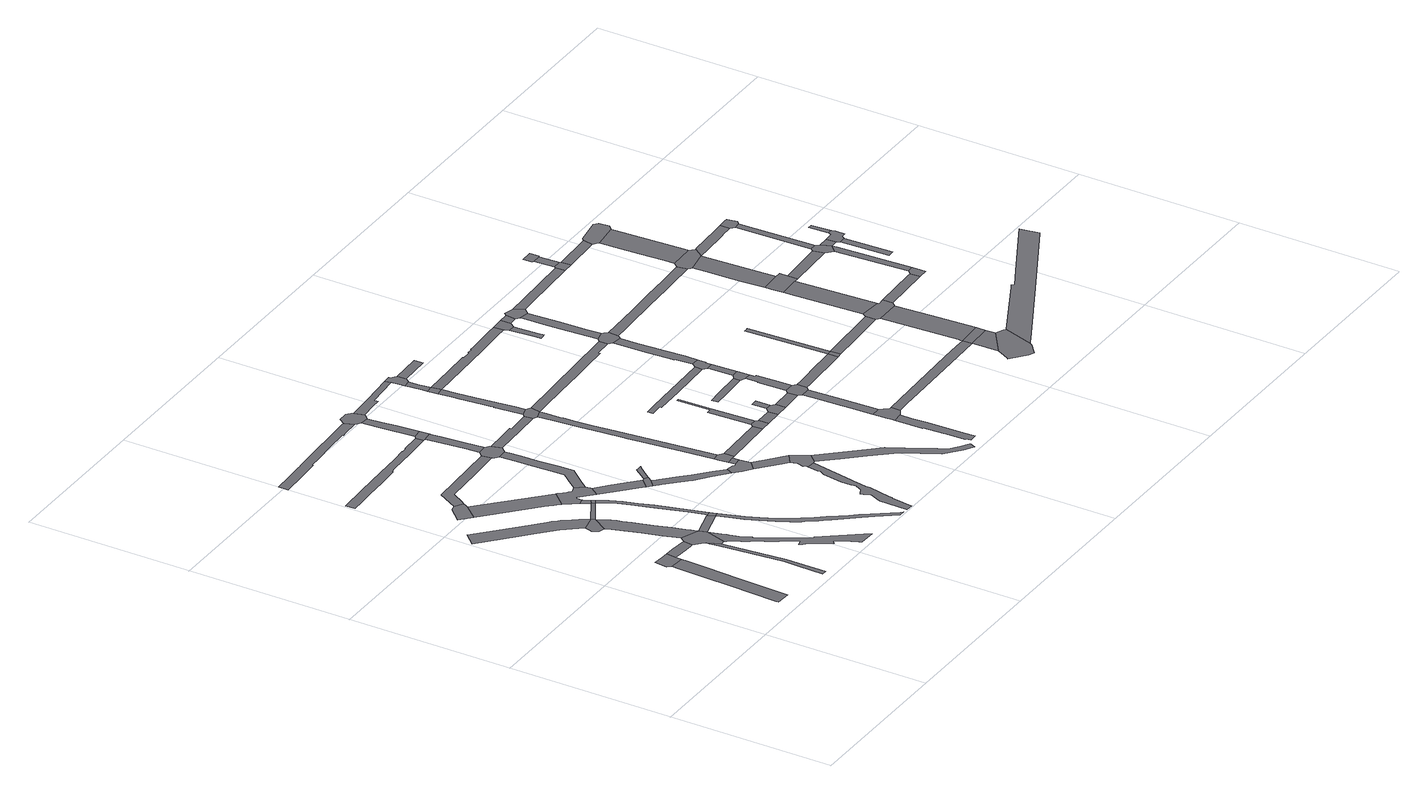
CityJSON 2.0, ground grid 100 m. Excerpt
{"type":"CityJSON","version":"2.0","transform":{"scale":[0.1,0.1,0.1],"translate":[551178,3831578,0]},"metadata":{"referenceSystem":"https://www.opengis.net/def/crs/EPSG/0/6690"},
"CityObjects":{
"road1":{"type":"Road","attributes":{"RoadStructureAttribute.sectionType":"1"},"geometry":[{"type":"MultiSurface","lod":"1","boundaries":[[[0,1,2,3,4,5,6,7,8,9,10,11,12,13,14]]]}]},
"road2":{"type":"Road","geometry":[{"type":"MultiSurface","lod":"1","boundaries":[[[15,16,17,18,0,14,19,20]]]}]},
"road3":{"type":"Road","attributes":{"RoadStructureAttribute.sectionType":"1"},"geometry":[{"type":"MultiSurface","lod":"1","boundaries":[[[21,22,23,24,25,26,27,28,29,30,31,32,33,34,35,36,37,38,39]]]}]},
"road4":{"type":"Road","attributes":{"RoadStructureAttribute.sectionType":"1"},"geometry":[{"type":"MultiSurface","lod":"1","boundaries":[[[40,20,19,41,42,43,44,45,46,47]]]}]},
"road5":{"type":"Road","attributes":{"RoadStructureAttribute.sectionType":"1"},"geometry":[{"type":"MultiSurface","lod":"1","boundaries":[[[48,49,50,51,52,53,54,55,56,57]]]}]},
"road6":{"type":"Road","geometry":[{"type":"MultiSurface","lod":"1","boundaries":[[[58,59,60,61,62,63,64,65,66]]]}]},
"road7":{"type":"Road","geometry":[{"type":"MultiSurface","lod":"1","boundaries":[[[39,38,67,68,69,70,71,72,73]]]}]},
"road8":{"type":"Road","geometry":[{"type":"MultiSurface","lod":"1","boundaries":[[[74,75,47,46,76,77,48,57,78,79,80,81]]]}]},
"road9":{"type":"Road","attributes":{"RoadStructureAttribute.sectionType":"1"},"geometry":[{"type":"MultiSurface","lod":"1","boundaries":[[[82,83,84,85,86,87,88,89,90,91,73,72,92,93,94,95,96,74,81]]]}]},
"road10":{"type":"Road","attributes":{"RoadStructureAttribute.sectionType":"1"},"geometry":[{"type":"MultiSurface","lod":"1","boundaries":[[[64,63,97,98,99,100,101,102]]]}]},
"road11":{"type":"Road","attributes":{"RoadStructureAttribute.sectionType":"7"},"geometry":[{"type":"MultiSurface","lod":"1","boundaries":[[[103,39,73,104]]]}]},
"road12":{"type":"Road","attributes":{"RoadStructureAttribute.sectionType":"1"},"geometry":[{"type":"MultiSurface","lod":"1","boundaries":[[[105,106,107,108,109,110,111,112,113,114,115,116,117,118,119,120,121,122,123,124,125,126,127,80,79,128,129,130,131,132,133,134,135,136,137,138,139,140,141,142,143,144,145,146,147,148]]]}]},
"road13":{"type":"Road","attributes":{"RoadStructureAttribute.sectionType":"7"},"geometry":[{"type":"MultiSurface","lod":"1","boundaries":[[[149,150,81,80,151,152]]]}]},
"road14":{"type":"Road","attributes":{"RoadStructureAttribute.sectionType":"1"},"geometry":[{"type":"MultiSurface","lod":"1","boundaries":[[[153,154,155,103,156]]]}]},
"road15":{"type":"Road","geometry":[{"type":"MultiSurface","lod":"1","boundaries":[[[156,103,104,157,158]]]}]},
"road16":{"type":"Road","attributes":{"RoadStructureAttribute.sectionType":"1"},"geometry":[{"type":"MultiSurface","lod":"1","boundaries":[[[159,160,161,162,163,164,165,158,157,166,167,168,169,170,171,172,173,174,175]]]}]},
"road17":{"type":"Road","attributes":{"RoadStructureAttribute.sectionType":"1"},"geometry":[{"type":"MultiSurface","lod":"1","boundaries":[[[176,177,178,179,180,181,182,183,184,185,186,187,188,189,190,191,192,193,194,195]]]}]},
"road18":{"type":"Road","geometry":[{"type":"MultiSurface","lod":"1","boundaries":[[[196,197,175,174,149,152,198]]]}]},
"road19":{"type":"Road","geometry":[{"type":"MultiSurface","lod":"1","boundaries":[[[199,200,201,202,203,204,205,102,101,206,207,154,153,208,209,210,211,212,213,214,215,216,217,218]]]}]},
"road20":{"type":"Road","attributes":{"RoadStructureAttribute.sectionType":"1"},"geometry":[{"type":"MultiSurface","lod":"1","boundaries":[[[219,220,221,222,58,66,223,224,225,226,227,228,229,230]]]}]},
"road21":{"type":"Road","attributes":{"RoadStructureAttribute.sectionType":"1"},"geometry":[{"type":"MultiSurface","lod":"1","boundaries":[[[231,232,233,234,235,236,237,238,239,240,241,242,243,244,245,246,247,248,249,250,251,252,253]]]}]},
"road22":{"type":"Road","attributes":{"RoadStructureAttribute.sectionType":"1"},"geometry":[{"type":"MultiSurface","lod":"1","boundaries":[[[254,255,256,257,258,259,260,261,262,263,264,265,266,267,268,269,270,198,152,271,272,273,274,275,276,277,278,279,280,281,282,283,284,285,286]]]}]},
"road23":{"type":"Road","attributes":{"RoadStructureAttribute.sectionType":"1"},"geometry":[{"type":"MultiSurface","lod":"1","boundaries":[[[287,288,289,214,213,290,291,292,293,294]]]}]},
"road24":{"type":"Road","attributes":{"RoadStructureAttribute.sectionType":"1"},"geometry":[{"type":"MultiSurface","lod":"1","boundaries":[[[295,296,297,298,299,300,301,302,303,304,305,306,307,308,309,218,217]]]}]},
"road25":{"type":"Road","geometry":[{"type":"MultiSurface","lod":"1","boundaries":[[[310,311,294,293,312,313,314,315,316]]]}]},
"road26":{"type":"Road","geometry":[{"type":"MultiSurface","lod":"1","boundaries":[[[317,318,319,320,321,322,310,316]]]}]},
"road27":{"type":"Road","attributes":{"RoadStructureAttribute.sectionType":"1"},"geometry":[{"type":"MultiSurface","lod":"1","boundaries":[[[323,324,325,326,327,313,312,328,329,330,331,332,333,334,335]]]}]},
"road28":{"type":"Road","geometry":[{"type":"MultiSurface","lod":"1","boundaries":[[[336,337,338,339,340,341,219,230,342,343,302,301,344,345,346,347]]]}]},
"road29":{"type":"Road","attributes":{"RoadStructureAttribute.sectionType":"1"},"geometry":[{"type":"MultiSurface","lod":"1","boundaries":[[[348,349,350,351,352,353,354,355,356,357,339,338]]]}]},
"road30":{"type":"Road","geometry":[{"type":"MultiSurface","lod":"1","boundaries":[[[358,359,176,195,353,352]]]}]},
"road31":{"type":"Road","attributes":{"RoadStructureAttribute.sectionType":"1"},"geometry":[{"type":"MultiSurface","lod":"1","boundaries":[[[360,361,362,359,358,363,364,365]]]}]},
"road32":{"type":"Road","attributes":{"RoadStructureAttribute.sectionType":"1"},"geometry":[{"type":"MultiSurface","lod":"1","boundaries":[[[366,367,368,369,370,371,372,373,374,375,376,377,378,379,380,381,382,383,384,385,386,387,388,389,390,391,392,393,394,395,396]]]}]},
"road33":{"type":"Road","geometry":[{"type":"MultiSurface","lod":"1","boundaries":[[[397,398,399,400,231,253,360,365,401,402,403,404]]]}]},
"road34":{"type":"Road","geometry":[{"type":"MultiSurface","lod":"1","boundaries":[[[405,406,407,408,335,334,409,410,411,412,413]]]}]},
"road35":{"type":"Road","attributes":{"RoadStructureAttribute.sectionType":"1"},"geometry":[{"type":"MultiSurface","lod":"1","boundaries":[[[414,415,413,412]]]}]},
"road36":{"type":"Road","attributes":{"RoadStructureAttribute.sectionType":"1"},"geometry":[{"type":"MultiSurface","lod":"1","boundaries":[[[416,417,418,419,420,347,346,421,422,423,424]]]}]},
"road37":{"type":"Road","geometry":[{"type":"MultiSurface","lod":"1","boundaries":[[[425,426,427,415,414,428,429]]]}]},
"road38":{"type":"Road","attributes":{"RoadStructureAttribute.sectionType":"1"},"geometry":[{"type":"MultiSurface","lod":"1","boundaries":[[[430,431,411,410,432,433,434]]]}]},
"road39":{"type":"Road","geometry":[{"type":"MultiSurface","lod":"1","boundaries":[[[435,434,433,436,437,438,366,396,439,440]]]}]},
"road40":{"type":"Road","attributes":{"RoadStructureAttribute.sectionType":"1"},"geometry":[{"type":"MultiSurface","lod":"1","boundaries":[[[441,442,443,444,445,446,447,448,449,450,451,452,453,454,455,456,457,458,459,426,425]]]}]},
"road41":{"type":"Road","attributes":{"RoadStructureAttribute.sectionType":"1"},"geometry":[{"type":"MultiSurface","lod":"1","boundaries":[[[460,461,462,404,403,463,464,465,466,467]]]}]},
"road42":{"type":"Road","attributes":{"RoadStructureAttribute.sectionType":"1"},"geometry":[{"type":"MultiSurface","lod":"1","boundaries":[[[468,429,428,469,470]]]}]},
"road43":{"type":"Road","geometry":[{"type":"MultiSurface","lod":"1","boundaries":[[[471,472,424,423,451,450,473]]]}]},
"road44":{"type":"Road","attributes":{"RoadStructureAttribute.sectionType":"1"},"geometry":[{"type":"MultiSurface","lod":"1","boundaries":[[[474,475,476,477,478,479,480,481,482,483,484,485,486,487,472,471]]]}]},
"road45":{"type":"Road","attributes":{"RoadStructureAttribute.sectionType":"1"},"geometry":[{"type":"MultiSurface","lod":"1","boundaries":[[[488,489,490,491,492,493,494,495,496,440,439,497,498,499,500,501,502,503,504,505]]]}]},
"road46":{"type":"Road","geometry":[{"type":"MultiSurface","lod":"1","boundaries":[[[506,507,508,509,479,478]]]}]},
"road47":{"type":"Road","attributes":{"RoadStructureAttribute.sectionType":"1"},"geometry":[{"type":"MultiSurface","lod":"1","boundaries":[[[510,511,512,513,514,507,506]]]}]},
"road48":{"type":"Road","geometry":[{"type":"MultiSurface","lod":"1","boundaries":[[[460,467,515,512,511,516,517,518,519]]]}]},
"road49":{"type":"Road","geometry":[{"type":"MultiSurface","lod":"1","boundaries":[[[520,521,468,470,522,523,524]]]}]},
"road50":{"type":"Road","attributes":{"RoadStructureAttribute.sectionType":"1"},"geometry":[{"type":"MultiSurface","lod":"1","boundaries":[[[525,526,527,528,529,530,531,521,520]]]}]},
"road51":{"type":"Road","attributes":{"RoadStructureAttribute.sectionType":"1"},"geometry":[{"type":"MultiSurface","lod":"1","boundaries":[[[532,524,523,533]]]}]},
"road52":{"type":"Road","geometry":[{"type":"MultiSurface","lod":"1","boundaries":[[[534,535,517,516]]]}]},
"road53":{"type":"Road","geometry":[{"type":"MultiSurface","lod":"1","boundaries":[[[536,537,532,533,538,539]]]}]},
"road54":{"type":"Road","attributes":{"RoadStructureAttribute.sectionType":"1"},"geometry":[{"type":"MultiSurface","lod":"1","boundaries":[[[540,541,542,543,544,545,546,547,548,549,550,551,552]]]}]},
"road55":{"type":"Road","geometry":[{"type":"MultiSurface","lod":"1","boundaries":[[[553,554,537,536]]]}]},
"road56":{"type":"Road","attributes":{"RoadStructureAttribute.sectionType":"1"},"geometry":[{"type":"MultiSurface","lod":"1","boundaries":[[[555,556,557,558,559,560,561,562,563]]]}]},
"road57":{"type":"Road","attributes":{"RoadStructureAttribute.sectionType":"1"},"geometry":[{"type":"MultiSurface","lod":"1","boundaries":[[[564,565,566,567,568,569,570,473,450,571,572,573,574,575,576,577,578,579,580]]]}]},
"road58":{"type":"Road","geometry":[{"type":"MultiSurface","lod":"1","boundaries":[[[581,582,583,584,585,586,587,588,544,543,589,590,591,592]]]}]},
"road59":{"type":"Road","attributes":{"RoadStructureAttribute.sectionType":"1"},"geometry":[{"type":"MultiSurface","lod":"1","boundaries":[[[593,539,538,594]]]}]},
"road60":{"type":"Road","attributes":{"RoadStructureAttribute.sectionType":"1"},"geometry":[{"type":"MultiSurface","lod":"1","boundaries":[[[595,596,597,598,599,600,601,602,603,604,506,478,605,606,607,608,609]]]}]},
"road61":{"type":"Road","attributes":{"RoadStructureAttribute.sectionType":"1"},"geometry":[{"type":"MultiSurface","lod":"1","boundaries":[[[610,611,612,613,614,615]]]}]},
"road62":{"type":"Road","attributes":{"RoadStructureAttribute.sectionType":"1"},"geometry":[{"type":"MultiSurface","lod":"1","boundaries":[[[616,617,618,619,620,621,622,585,584]]]}]},
"road63":{"type":"Road","geometry":[{"type":"MultiSurface","lod":"1","boundaries":[[[623,593,594,618,617,624,625,626]]]}]},
"road64":{"type":"Road","attributes":{"RoadStructureAttribute.sectionType":"1"},"geometry":[{"type":"MultiSurface","lod":"1","boundaries":[[[627,628,629,630,631,632,633,623,626]]]}]},
"road65":{"type":"Road","geometry":[{"type":"MultiSurface","lod":"1","boundaries":[[[634,635,636,610,615,631,630]]]}]},
"road66":{"type":"Road","attributes":{"RoadStructureAttribute.sectionType":"1"},"geometry":[{"type":"MultiSurface","lod":"1","boundaries":[[[637,638,639,635,634]]]}]},
"road67":{"type":"Road","geometry":[{"type":"MultiSurface","lod":"1","boundaries":[[[640,641,642,643,555,563,638,637]]]}]},
"road68":{"type":"Road","attributes":{"RoadStructureAttribute.sectionType":"1"},"geometry":[{"type":"MultiSurface","lod":"1","boundaries":[[[644,645,646,647,648,649,650,643,642,651,652,653,654,655]]]}]},
"road69":{"type":"Road","attributes":{"RoadStructureAttribute.sectionType":"1"},"geometry":[{"type":"MultiSurface","lod":"1","boundaries":[[[656,657,658,659,625,624,660,661]]]}]},
"road70":{"type":"Road","geometry":[{"type":"MultiSurface","lod":"1","boundaries":[[[662,663,664,665,666,667,668,669]]]}]},
"road71":{"type":"Road","geometry":[{"type":"MultiSurface","lod":"1","boundaries":[[[670,595,609,671,662,669,672]]]}]},
"road72":{"type":"Road","geometry":[{"type":"MultiSurface","lod":"1","boundaries":[[[673,674,675,676,564,580,644,655,677,678,679,680]]]}]},
"road73":{"type":"Road","attributes":{"RoadStructureAttribute.sectionType":"1"},"geometry":[{"type":"MultiSurface","lod":"1","boundaries":[[[681,682,683,592,591,684,685,686,687]]]}]},
"road74":{"type":"Road","attributes":{"RoadStructureAttribute.sectionType":"1"},"geometry":[{"type":"MultiSurface","lod":"1","boundaries":[[[688,670,672,689]]]}]},
"road75":{"type":"Road","attributes":{"RoadStructureAttribute.sectionType":"1"},"geometry":[{"type":"MultiSurface","lod":"1","boundaries":[[[690,691,692,693,694,676,675,695,696,697]]]}]},
"road76":{"type":"Road","geometry":[{"type":"MultiSurface","lod":"1","boundaries":[[[656,661,698,699]]]}]},
"road77":{"type":"Road","geometry":[{"type":"MultiSurface","lod":"1","boundaries":[[[700,688,689,690,697,701,702,703,704]]]}]},
"road78":{"type":"Road","attributes":{"RoadStructureAttribute.sectionType":"1"},"geometry":[{"type":"MultiSurface","lod":"1","boundaries":[[[705,706,707,708,656,699]]]}]},
"road79":{"type":"Road","attributes":{"RoadStructureAttribute.sectionType":"1"},"geometry":[{"type":"MultiSurface","lod":"1","boundaries":[[[709,710,711,699,698,712,713,714]]]}]},
"road80":{"type":"Road","attributes":{"RoadStructureAttribute.sectionType":"1"},"geometry":[{"type":"MultiSurface","lod":"1","boundaries":[[[715,716,704,703,717,718]]]}]},
"road81":{"type":"Road","attributes":{"RoadStructureAttribute.sectionType":"1"},"geometry":[{"type":"MultiSurface","lod":"1","boundaries":[[[719,720,721,722,723,724,680,679,725,726,727,728,729,730,731,732,733,734,735,736]]]}]},
"road82":{"type":"Road","geometry":[{"type":"MultiSurface","lod":"1","boundaries":[[[737,738,739,740,741,742,743,744,745,746,747]]]}]},
"road83":{"type":"Road","attributes":{"RoadStructureAttribute.sectionType":"1"},"geometry":[{"type":"MultiSurface","lod":"1","boundaries":[[[748,687,749,740,739]]]}]},
"road84":{"type":"Road","geometry":[{"type":"MultiSurface","lod":"1","boundaries":[[[750,681,687,748]]]}]},
"road85":{"type":"Road","attributes":{"RoadStructureAttribute.sectionType":"1"},"geometry":[{"type":"MultiSurface","lod":"1","boundaries":[[[751,752,753,754,755,681,750]]]}]},
"road86":{"type":"Road","geometry":[{"type":"MultiSurface","lod":"1","boundaries":[[[756,709,714,753,752,757,758,759,760,761]]]}]},
"road87":{"type":"Road","geometry":[{"type":"MultiSurface","lod":"1","boundaries":[[[762,763,715,718,764,765]]]}]},
"road88":{"type":"Road","attributes":{"RoadStructureAttribute.sectionType":"1"},"geometry":[{"type":"MultiSurface","lod":"1","boundaries":[[[766,767,763,762]]]}]},
"road89":{"type":"Road","attributes":{"RoadStructureAttribute.sectionType":"1"},"geometry":[{"type":"MultiSurface","lod":"1","boundaries":[[[768,769,770,771,772,773,774,756,761]]]}]},
"road90":{"type":"Road","geometry":[{"type":"MultiSurface","lod":"1","boundaries":[[[775,776,777,767,766,778]]]}]},
"road91":{"type":"Road","geometry":[{"type":"MultiSurface","lod":"1","boundaries":[[[779,780,781,782,772,771,783,784]]]}]},
"road92":{"type":"Road","attributes":{"RoadStructureAttribute.sectionType":"1"},"geometry":[{"type":"MultiSurface","lod":"1","boundaries":[[[785,765,764,786]]]}]},
"road93":{"type":"Road","attributes":{"RoadStructureAttribute.sectionType":"1"},"geometry":[{"type":"MultiSurface","lod":"1","boundaries":[[[787,788,789,790,791,792,793,794,781,780]]]}]},
"road94":{"type":"Road","attributes":{"RoadStructureAttribute.sectionType":"1"},"geometry":[{"type":"MultiSurface","lod":"1","boundaries":[[[795,796,758,757,797]]]}]},
"road95":{"type":"Road","geometry":[{"type":"MultiSurface","lod":"1","boundaries":[[[798,799,800,801,719,736,802,790,789,803]]]}]},
"road96":{"type":"Road","attributes":{"RoadStructureAttribute.sectionType":"1"},"geometry":[{"type":"MultiSurface","lod":"1","boundaries":[[[804,805,806,807,808,809,810,811,812,800,799]]]}]},
"road97":{"type":"Road","attributes":{"RoadStructureAttribute.sectionType":"1"},"geometry":[{"type":"MultiSurface","lod":"1","boundaries":[[[813,784,783,814]]]}]},
"road98":{"type":"Road","geometry":[{"type":"MultiSurface","lod":"1","boundaries":[[[815,816,817,785,786,818,807,806,819,820]]]}]},
"road99":{"type":"Road","geometry":[{"type":"MultiSurface","lod":"1","boundaries":[[[821,822,795,797,823,824]]]}]},
"road100":{"type":"Road","attributes":{"function":"3","RoadStructureAttribute.sectionType":"1"},"geometry":[{"type":"MultiSurface","lod":"1","boundaries":[[[825,826,827,828,829,830,747,746,831,832,833,834,835,836,837]]]}]},
"road101":{"type":"Road","attributes":{"RoadStructureAttribute.sectionType":"1"},"geometry":[{"type":"MultiSurface","lod":"1","boundaries":[[[838,839,840,841,803,789,842,843,844,845,846]]]}]},
"road102":{"type":"Road","attributes":{"RoadStructureAttribute.sectionType":"1"},"geometry":[{"type":"MultiSurface","lod":"1","boundaries":[[[847,848,849,822,821]]]}]},
"road103":{"type":"Road","geometry":[{"type":"MultiSurface","lod":"1","boundaries":[[[850,851,813,814,849,848,852]]]}]},
"road104":{"type":"Road","attributes":{"RoadStructureAttribute.sectionType":"1"},"geometry":[{"type":"MultiSurface","lod":"1","boundaries":[[[853,852,848,854]]]}]},
"road105":{"type":"Road","attributes":{"RoadStructureAttribute.sectionType":"1"},"geometry":[{"type":"MultiSurface","lod":"1","boundaries":[[[855,856,851,850]]]}]},
"road106":{"type":"Road","attributes":{"RoadStructureAttribute.sectionType":"1"},"geometry":[{"type":"MultiSurface","lod":"1","boundaries":[[[857,858,859,860]]]}]},
"road107":{"type":"Road","geometry":[{"type":"MultiSurface","lod":"1","boundaries":[[[861,862,863,838,846,856,855,864]]]}]},
"road108":{"type":"Road","geometry":[{"type":"MultiSurface","lod":"1","boundaries":[[[865,866,867,853,854,860,859,868,869,870,871]]]}]},
"road109":{"type":"Road","geometry":[{"type":"MultiSurface","lod":"1","boundaries":[[[872,873,866,865]]]}]}
},
"vertices":[
[362,792,0],[360,746,0],[357,671,0],[352,547,0],[347,446,0],[346,418,0],[340,286,0],[333,127,0],[332,111,0],[424,108,0],[427,203,0],[436,425,0],[446,630,0],[452,766,0],[453,788,0],
[417,888,0],[402,889,0],[351,892,0],[342,814,0],[455,824,0],[459,885,0],
[560,1426,0],[547,1448,0],[530,1472,0],[508,1503,0],[488,1528,0],[470,1552,0],[452,1571,0],[437,1588,0],[419,1606,0],[393,1629,0],[354,1663,0],[209,1795,0],[85,1908,0],[20,1838,0],[215,1662,0],[290,1594,0],[384,1507,0],[470,1398,0],[565,1419,0],
[514,882,0],[493,821,0],[520,819,0],[521,819,0],[530,818,0],[593,815,0],[612,814,0],[621,873,0],
[666,760,0],[668,738,0],[673,684,0],[674,683,0],[712,301,0],[711,208,0],[707,58,0],[735,57,0],[737,303,0],[701,685,0],
[307,2119,0],[293,2116,0],[276,2112,0],[271,2111,0],[198,2031,0],[262,1972,0],[340,2058,0],[349,2073,0],[358,2089,0],
[465,1377,0],[459,1351,0],[457,1349,0],[478,1316,0],[501,1310,0],[515,1306,0],[575,1399,0],
[642,901,0],[627,881,0],[636,791,0],[648,780,0],[707,686,0],[730,688,0],[768,813,0],[755,858,0],
[752,866,0],[741,901,0],[732,931,0],[712,1001,0],[682,1099,0],[648,1213,0],[632,1266,0],[624,1293,0],[611,1324,0],[597,1356,0],[523,1289,0],[538,1250,0],[552,1203,0],[579,1111,0],[614,999,0],
[516,1739,0],[553,1703,0],[589,1666,0],[612,1640,0],[617,1633,0],[698,1718,0],
[707,1500,0],[720,1484,0],
[1203,43,0],[1201,46,0],[1177,78,0],[1017,293,0],[1015,292,0],[1013,291,0],[1012,290,0],[976,345,0],[969,354,0],[938,404,0],[915,441,0],[898,473,0],[881,501,0],[870,525,0],[843,576,0],[846,579,0],[840,588,0],[817,626,0],[808,681,0],[802,700,0],[799,712,0],[790,740,0],[773,797,0],[738,675,0],[762,636,0],[777,608,0],[799,572,0],[803,566,0],[822,535,0],[842,500,0],[857,471,0],[879,431,0],[940,335,0],[938,334,0],[907,326,0],[919,307,0],[928,294,0],[1014,168,0],[1029,184,0],[1058,137,0],[1095,59,0],[1099,52,0],[1102,46,0],[1201,40,0],
[918,903,0],[914,902,0],[926,859,0],[937,862,0],
[713,1562,0],[677,1552,0],[705,1504,0],[736,1522,0],
[725,1487,0],[748,1499,0],
[921,1012,0],[895,1106,0],[866,1201,0],[838,1288,0],[812,1366,0],[782,1435,0],[766,1463,0],[729,1480,0],[757,1430,0],[780,1378,0],[803,1308,0],[834,1208,0],[867,1099,0],[896,1007,0],[922,919,0],[925,905,0],[949,909,0],
[814,2657,0],[695,2653,0],[695,2649,0],[659,2647,0],[659,2650,0],[569,2646,0],[413,2640,0],[205,2632,0],[15,2623,0],[17,2565,0],[92,2569,0],[163,2572,0],[192,2573,0],[323,2578,0],[410,2582,0],[450,2584,0],[449,2593,0],[486,2594,0],[655,2601,0],[817,2609,0],
[960,872,0],[955,890,0],[960,870,0],
[783,1659,0],[772,1656,0],[764,1654,0],[750,1667,0],[744,1673,0],[729,1688,0],[705,1711,0],[650,1588,0],[675,1556,0],[713,1566,0],[713,1582,0],[715,1595,0],[718,1598,0],[722,1604,0],[805,1526,0],[846,1581,0],[845,1589,0],[843,1606,0],[841,1618,0],[800,1664,0],
[839,2261,0],[679,2255,0],[528,2247,0],[378,2241,0],[368,2105,0],[414,2182,0],[535,2188,0],[654,2193,0],[742,2198,0],[745,2198,0],[801,2201,0],[846,2202,0],
[755,3072,0],[733,3071,0],[529,3061,0],[510,3060,0],[508,3060,0],[399,3055,0],[370,3053,0],[264,3047,0],[237,3045,0],[236,3045,0],[123,3040,0],[3,3033,0],[3,2974,0],[27,2976,0],[140,2981,0],[292,2989,0],[293,2995,0],[364,2998,0],[497,3006,0],[644,3014,0],[646,3008,0],[666,3009,0],[773,3014,0],
[1474,24,0],[1377,154,0],[1341,204,0],[1306,248,0],[1275,290,0],[1245,332,0],[1240,340,0],[1236,345,0],[1194,397,0],[1159,444,0],[1152,455,0],[1111,516,0],[1080,568,0],[1042,651,0],[1011,725,0],[985,797,0],[962,866,0],[938,858,0],[958,790,0],[984,710,0],[1012,635,0],[1048,553,0],[1086,486,0],[1110,446,0],[1118,433,0],[1127,419,0],[1172,359,0],[1205,320,0],[1218,305,0],[1319,178,0],[1364,121,0],[1447,13,0],[1484,12,0],
[1049,1395,0],[994,1446,0],[916,1518,0],[859,1476,0],[926,1413,0],[978,1366,0],[1008,1336,0],[1058,1387,0],
[882,1669,0],[956,1757,0],[953,1856,0],[947,1977,0],[943,2079,0],[939,2148,0],[937,2177,0],[876,2171,0],[880,2081,0],[885,1961,0],[888,1907,0],[890,1861,0],[895,1777,0],[831,1702,0],[803,1668,0],
[1072,1389,0],[1063,1388,0],[1034,1311,0],[1076,1348,0],[1086,1359,0],[1089,1363,0],[1100,1379,0],
[1101,1381,0],[1166,1460,0],[1174,1470,0],[1154,1470,0],[1134,1469,0],[1079,1398,0],
[1326,1110,0],[1240,1190,0],[1191,1237,0],[1110,1315,0],[1100,1325,0],[1061,1285,0],[1070,1276,0],[1191,1158,0],[1194,1156,0],[1195,1155,0],[1280,1085,0],[1365,1014,0],[1387,1054,0],
[941,2276,0],[933,2283,0],[923,2294,0],[863,2289,0],[854,2278,0],[848,2272,0],[856,2192,0],[866,2181,0],[946,2187,0],[955,2197,0],[965,2208,0],[949,2267,0],
[917,2353,0],[910,2429,0],[899,2546,0],[893,2610,0],[892,2616,0],[833,2610,0],[837,2582,0],[843,2505,0],[853,2416,0],[857,2366,0],
[887,2675,0],[829,2671,0],
[807,2990,0],[808,2971,0],[816,2865,0],[875,2820,0],[867,2901,0],[859,2988,0],
[1630,695,0],[1618,626,0],[1624,611,0],[1612,592,0],[1606,583,0],[1583,460,0],[1587,399,0],[1587,398,0],[1589,370,0],[1574,340,0],[1571,333,0],[1526,309,0],[1535,292,0],[1553,260,0],[1520,183,0],[1517,13,0],[1517,9,0],[1559,7,0],[1559,9,0],[1575,109,0],[1579,136,0],[1581,144,0],[1583,163,0],[1612,301,0],[1614,313,0],[1610,314,0],[1611,325,0],[1625,396,0],[1625,397,0],[1630,425,0],[1679,687,0],
[863,3088,0],[851,3100,0],[840,3111,0],[781,3109,0],[872,3002,0],[878,3009,0],[887,3020,0],[872,3080,0],
[1443,1038,0],[1433,1047,0],[1431,1048,0],[1403,1052,0],[1410,976,0],[1459,936,0],[1513,982,0],[1506,1050,0],[1458,1045,0],
[1502,1090,0],[1454,1085,0],
[1210,2268,0],[1163,2266,0],[1161,2276,0],[1059,2271,0],[966,2267,0],[1074,2213,0],[1163,2217,0],[1316,2223,0],[1308,2273,0],
[1492,1176,0],[1445,1171,0],[1447,1151,0],[1524,1091,0],[1521,1153,0],
[1644,875,0],[1576,929,0],[1587,831,0],[1620,803,0],[1680,846,0],
[1722,774,0],[1631,761,0],[1622,720,0],[1632,709,0],[1696,694,0],[1740,742,0],
[1436,1674,0],[1423,1811,0],[1414,1916,0],[1405,2011,0],[1400,2085,0],[1397,2106,0],[1396,2158,0],[1395,2187,0],[1394,2213,0],[1393,2227,0],[1340,2210,0],[1349,2120,0],[1365,1955,0],[1372,1879,0],[1379,1804,0],[1387,1720,0],[1392,1674,0],[1401,1597,0],[1426,1355,0],
[1244,3107,0],[1042,3090,0],[1040,3089,0],[989,3027,0],[1045,3030,0],[1044,3054,0],[1045,3054,0],[1249,3069,0],
[1843,1166,0],[1677,1098,0],[1846,1105,0],
[1378,2306,0],[1323,2288,0],[1403,2287,0],
[1370,2372,0],[1358,2478,0],[1344,2606,0],[1332,2718,0],[1325,2797,0],[1276,2791,0],[1285,2711,0],[1290,2656,0],[1294,2630,0],[1305,2518,0],[1309,2484,0],[1312,2464,0],[1307,2462,0],[1315,2374,0],
[2276,69,0],[2230,102,0],[2175,143,0],[2147,196,0],[2065,348,0],[2013,444,0],[1966,496,0],[1861,611,0],[1753,727,0],[1732,655,0],[1791,589,0],[1888,479,0],[2004,347,0],[2113,143,0],[2207,65,0],[2253,36,0],[2264,30,0],[2282,65,0],
[1314,2857,0],[1271,2854,0],[1272,2841,0],[1274,2816,0],
[1307,2929,0],[1302,2991,0],[1258,2986,0],[1259,2985,0],[1269,2884,0],
[1255,3019,0],[1326,3019,0],[1320,3074,0],[1291,3098,0],[1289,3107,0],
[1899,1184,0],[1854,1183,0],[1858,1105,0],[1914,1108,0],[1912,1169,0],
[1890,1449,0],[1883,1653,0],[1876,1653,0],[1869,1653,0],[1875,1449,0],[1863,1449,0],[1845,1448,0],
[2017,1173,0],[2019,1112,0],
[1515,3027,0],[1513,3082,0],
[2082,1196,0],[2042,1195,0],[2106,1115,0],[2104,1176,0],
[2361,156,0],[2353,379,0],[2350,476,0],[2347,543,0],[2285,540,0],[2291,370,0],[2294,370,0],[2300,245,0],[2302,244,0],[2306,115,0],[2313,115,0],[2316,84,0],[2365,86,0],
[2080,1287,0],[2040,1286,0],
[2219,1747,0],[1946,1739,0],[1762,1733,0],[1688,1730,0],[1689,1694,0],[1763,1697,0],[1763,1686,0],[1952,1692,0],[2217,1702,0],
[2188,2325,0],[2093,2320,0],[1980,2315,0],[1845,2309,0],[1735,2304,0],[1691,2302,0],[1640,2299,0],[1480,2231,0],[1622,2237,0],[1742,2243,0],[1760,2244,0],[1796,2245,0],[1933,2251,0],[1948,2252,0],[2081,2258,0],[2081,2268,0],[2189,2273,0],
[2374,626,0],[2366,638,0],[2356,652,0],[2340,675,0],[2280,673,0],[2283,584,0],[2283,582,0],[2284,558,0],[2356,549,0],[2371,558,0],[2390,571,0],[2389,626,0],
[2239,1181,0],[2243,1120,0],
[2029,2889,0],[1978,2887,0],[1798,2878,0],[1766,2877,0],[1766,2872,0],[1730,2873,0],[1730,2867,0],[1671,2864,0],[1671,2872,0],[1512,2865,0],[1551,2807,0],[1784,2817,0],[1964,2826,0],[2026,2828,0],[2031,2828,0],
[2221,1509,0],[2050,1499,0],[1964,1494,0],[1967,1454,0],[2052,1459,0],[2222,1469,0],
[2331,902,0],[2323,1104,0],[2263,1102,0],[2266,1010,0],[2272,858,0],[2275,801,0],[2276,770,0],
[2260,1203,0],[2342,1124,0],[2341,1182,0],[2320,1200,0],
[2316,1287,0],[2310,1420,0],[2299,1420,0],[2297,1453,0],[2254,1451,0],[2257,1377,0],[2252,1376,0],
[2294,1529,0],[2250,1527,0],[2224,1509,0],
[2287,1683,0],[2243,1682,0],[2243,1675,0],
[2284,1719,0],[2294,1721,0],[2292,1775,0],[2240,1773,0],
[2211,2253,0],[2217,2139,0],[2221,2040,0],[2226,1926,0],[2228,1883,0],[2234,1883,0],[2239,1785,0],[2290,1852,0],[2284,1981,0],[2280,2046,0],[2276,2142,0],[2272,2246,0],
[2700,1203,0],[2499,1193,0],[2471,1188,0],[2384,1184,0],[2384,1125,0],[2703,1142,0],
[2045,2799,0],[2054,2652,0],[2056,2611,0],[2076,2613,0],[2096,2614,0],[2094,2653,0],[2085,2798,0],[2085,2799,0],
[2107,2892,0],[2045,2804,0],[2110,2832,0],
[2286,2339,0],[2277,2348,0],[2267,2359,0],[2207,2344,0],[2282,2257,0],[2284,2259,0],[2291,2268,0],[2295,2330,0],
[3187,652,0],[3124,651,0],[2999,648,0],[2470,572,0],[2595,576,0],[2955,585,0],[3190,594,0],
[2167,2895,0],[2163,2834,0],
[2185,2818,0],[2187,2801,0],[2191,2674,0],[2196,2575,0],[2196,2574,0],[2261,2455,0],[2254,2613,0],[2247,2806,0],
[2733,1144,0],[2730,1205,0],
[2181,2912,0],[2256,2817,0],[2265,2828,0],[2273,2838,0],[2241,2897,0],
[2710,1711,0],[2709,1711,0],[2695,1710,0],[2680,1709,0],
[3139,1227,0],[2735,1205,0],[2731,1205,0],[2895,1152,0],[2897,1152,0],[3143,1166,0],
[2732,2920,0],[2367,2903,0],[2367,2843,0],[2734,2860,0],
[3072,2363,0],[3063,2363,0],[2906,2356,0],[2745,2349,0],[2558,2340,0],[2372,2333,0],[2373,2271,0],[2443,2275,0],[2503,2278,0],[2576,2281,0],[2651,2284,0],[2748,2288,0],[2847,2293,0],[2949,2298,0],[3042,2301,0],[3064,2302,0],[3079,2303,0],[3083,2303,0],
[3401,515,0],[3395,518,0],[3347,541,0],[3196,431,0],[3152,353,0],[3148,346,0],[3239,269,0],[3273,256,0],[3339,311,0],[3346,325,0],[3410,511,0],
[3344,601,0],[3190,578,0],
[3341,659,0],
[3328,930,0],[3317,1150,0],[3163,1148,0],[3186,676,0],[3186,663,0],
[3157,1252,0],[3337,1176,0],[3336,1236,0],[3296,1234,0],[3292,1234,0],[3291,1241,0],
[2792,2931,0],[2737,2929,0],[2800,2863,0],[2797,2923,0],
[2786,3054,0],[2731,3052,0],
[3266,1692,0],[3264,1736,0],[3263,1738,0],[3263,1743,0],[3132,1735,0],[3135,1691,0],[3157,1254,0],
[2791,3117,0],[2720,3115,0],[2722,3060,0],[2793,3062,0],
[3291,1854,0],[3256,1853,0],[3126,1847,0],[3128,1808,0],[3294,1744,0],[3292,1803,0],
[3056,2935,0],[3043,2874,0],
[3248,2034,0],[3235,2300,0],[3235,2310,0],[3105,2284,0],[3110,2173,0],[3115,2078,0],[3119,1990,0],[3124,1894,0],
[3647,1249,0],[3625,1248,0],[3649,1189,0],
[3267,2385,0],[3253,2398,0],[3098,2393,0],[3076,2368,0],[3095,2292,0],[3281,2372,0],
[3252,2429,0],[3232,2845,0],[3231,2867,0],[3076,2849,0],[3076,2838,0],[3082,2719,0],[3087,2606,0],[3095,2466,0],[3097,2423,0],
[3585,1821,0],[3601,1755,0],
[3224,2975,0],[3072,2953,0],[3061,2941,0],[3061,2860,0],[3254,2894,0],[3249,2957,0],
[3708,1274,0],[3666,1272,0],[3712,1191,0],[3709,1251,0],
[4350,985,0],[3965,779,0],[3831,707,0],[3828,712,0],[3823,724,0],[3797,710,0],[3401,354,0],[3436,372,0],[3442,375,0],[3857,596,0],[4357,862,0],[4362,865,0],[4369,868,0],
[3561,2384,0],[3518,2382,0],[3388,2377,0],[3297,2373,0],[3253,2311,0],[3299,2312,0],[3482,2321,0],[3484,2321,0],[3563,2324,0],
[3687,1732,0],[3686,1760,0],[3643,1719,0],
[3641,1840,0],[3600,1838,0],[3662,1820,0],
[3728,1822,0],[3729,1761,0],
[3627,2308,0],[3587,2303,0],
[3756,1446,0],[3796,1448,0],[3783,1742,0],[3743,1740,0],
[3637,2387,0],[3615,2386,0],[3592,2385,0],[3647,2328,0],
[3819,1845,0],[3791,1844,0],[3786,1823,0],[3796,1763,0],[3813,1763,0],[3828,1764,0],[3827,1824,0],
[3813,1965,0],[3785,1964,0]
]}
